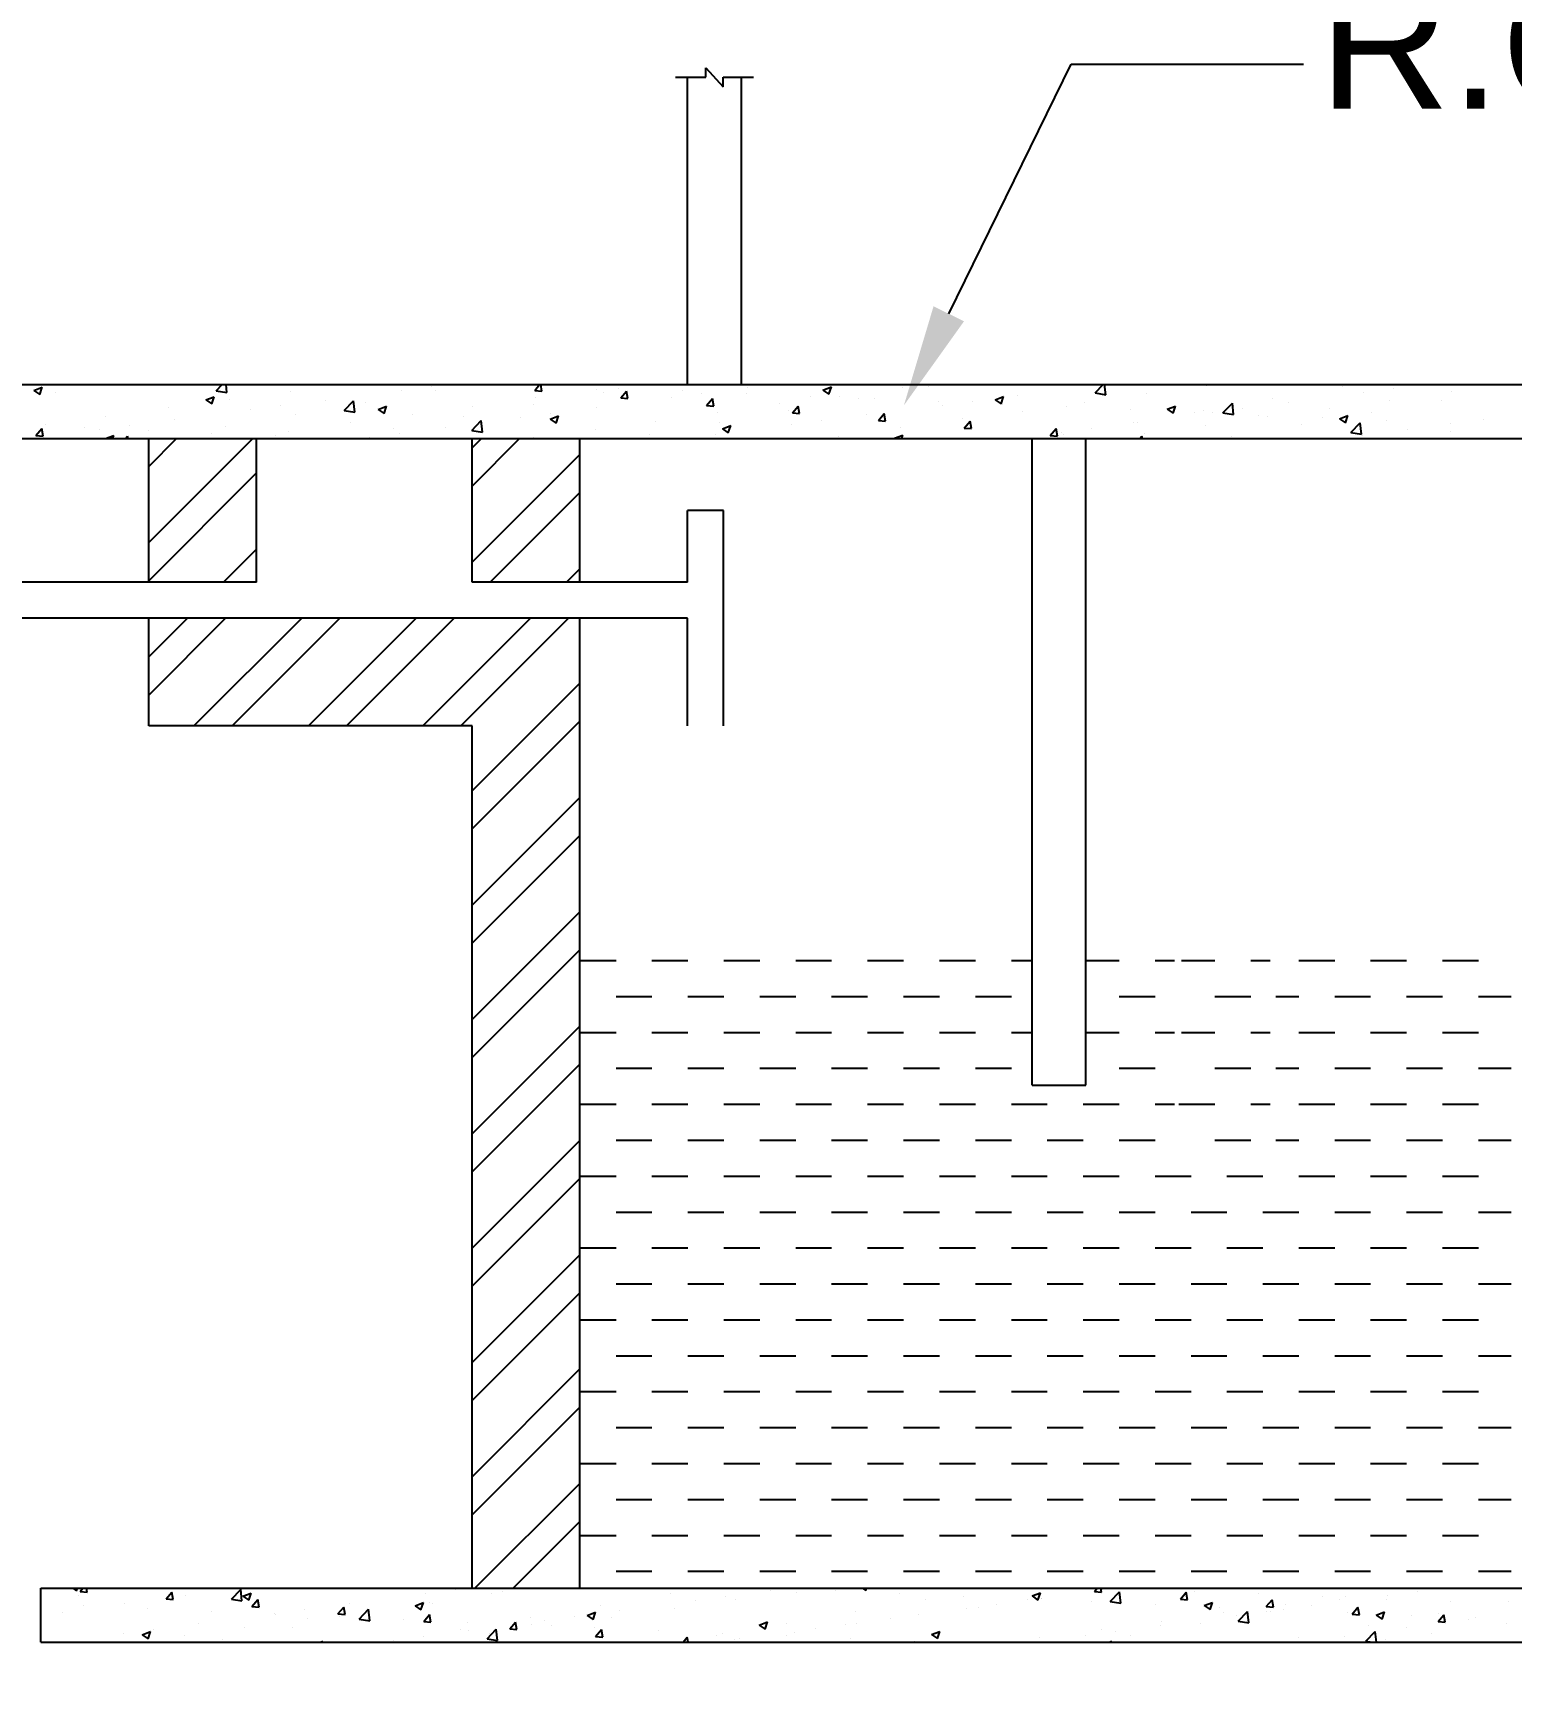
# Model space of a CAD drawing. Header units: metres. Extents: x 27 to 171, y 4 to 129.
# Drawn here: x 146.194 to 148.797, y 54.544 to 57.438 of the extents above; entities that cross this region are included whole.
import ezdxf

# ---------------------------------------------------------------- set-up
doc = ezdxf.new("R2010")
doc.units = ezdxf.units.M
doc.header["$MEASUREMENT"] = 0
doc.styles.get("Standard").update_dxf_attribs({"font": 'arial.ttf'})
doc.dimstyles.get("Standard").update_dxf_attribs({"dimtxt": 0.3, "dimasz": 0.12, "dimexe": 0.18, "dimexo": 0.0625, "dimgap": 0.09, "dimtad": 0, "dimzin": 0, "dimdsep": 46, "dimtxsty": 'Standard', "dimblk": 'OBLIQUE', "dimcen": 0.09, "dimse1": 1, "dimse2": 1, "dimadec": 0, "dimazin": 0, "dimtfac": 1, "dimtofl": 0, "dimtmove": 0, "dimatfit": 3, "dimfxl": 0, "dimtolj": 1, "dimtzin": 0, "dimarcsym": 0})

# ---------------------------------------------------------------- blocks, each defined once
blk = doc.blocks.new('_Oblique')
at = {"color": 0, "linetype": 'ByBlock', "lineweight": -2}
blk.add_line((-0.5, -0.5), (0.5, 0.5), dxfattribs=at)
blk = doc.blocks.new('*D97')
at = {"color": 0, "lineweight": -2}
for p, q in [((144.2064, 56.8185), (144.2064, 56.1927)), ((144.2064, 54.6038), (144.2064, 55.2296))]:
    blk.add_line(p, q, dxfattribs=at)
at = {"layer": 'Defpoints', "color": 0}
for p in [(144.2064, 56.8185), (146.2082, 56.8185), (146.2082, 54.6038)]:
    blk.add_point(p, dxfattribs=at)
at = {"color": 0, "lineweight": -2, "xscale": 0.12, "yscale": 0.12, "zscale": 0.12}
for p, rotation in [((144.2064, 56.8185), 90), ((144.2064, 54.6038), 270)]:
    blk.add_blockref('_Oblique', p, dxfattribs=dict(at, rotation=rotation))
at = {"color": 0, "insert": (144.2064, 55.7112), "char_height": 0.3, "attachment_point": 5, "rotation": 90}
blk.add_mtext('\\A1;2.44', dxfattribs=at)

msp = doc.modelspace()

# ---------------------------------------------------------------- linework, layer by layer
for p, q in [((147.3792, 57.3598), (147.3792, 57.3764)), ((147.3792, 57.3764), (147.4094, 57.3428)), ((147.8069, 56.9433), (148.0223, 57.3828)), ((148.0223, 57.3828), (148.4317, 57.3828)), ((147.326, 57.3598), (147.3792, 57.3598)), ((147.3471, 56.8185), (147.3471, 57.3598)), ((147.4094, 57.3428), (147.4094, 57.3598)), ((147.4094, 57.3598), (147.4631, 57.3598)), ((147.4421, 56.8185), (147.4421, 57.3598)), ((146.0184, 56.8185), (150.8273, 56.8185)), ((146.1957, 56.8084), (146.2105, 56.8141)), ((146.2062, 56.8013), (146.2105, 56.8141)), ((146.2187, 56.8185), (146.2187, 56.8185)), ((146.517, 56.8078), (146.5273, 56.8185)), ((146.5358, 56.8049), (146.5342, 56.8185)), ((146.8959, 56.8159), (146.8959, 56.8159)), ((147.0779, 56.8083), (147.0865, 56.8185)), ((147.0905, 56.8072), (147.0884, 56.8185)), ((147.1135, 56.8173), (147.1135, 56.8173)), ((147.452, 56.8133), (147.452, 56.8133)), ((147.5854, 56.8089), (147.6002, 56.8146)), ((147.5959, 56.8018), (147.6002, 56.8145)), ((147.7246, 56.8138), (147.7246, 56.8138)), ((147.7714, 56.8149), (147.7714, 56.8149)), ((148.0615, 56.8176), (148.0615, 56.8176)), ((148.0647, 56.8038), (148.0789, 56.8185)), ((148.0835, 56.8008), (148.0814, 56.8185)), ((148.2612, 56.8161), (148.2612, 56.8161)), ((148.5007, 56.8157), (148.5007, 56.8157)), ((146.1957, 56.8084), (146.2062, 56.8013)), ((146.2336, 56.8046), (146.2336, 56.8046)), ((146.4989, 56.7915), (146.5136, 56.7972)), ((146.4989, 56.7915), (146.5094, 56.7845)), ((146.5094, 56.7845), (146.5136, 56.7972)), ((146.517, 56.8078), (146.5358, 56.8049)), ((146.5405, 56.7924), (146.5405, 56.7924)), ((146.647, 56.8059), (146.647, 56.8059)), ((146.7098, 56.7914), (146.7098, 56.7914)), ((146.7421, 56.7729), (146.7585, 56.79)), ((146.7609, 56.7699), (146.7585, 56.79)), ((146.7793, 56.7872), (146.7793, 56.7872)), ((146.8431, 56.809), (146.8431, 56.809)), ((146.9023, 56.8083), (146.9023, 56.8083)), ((147.0779, 56.8083), (147.0905, 56.8072)), ((147.0784, 56.7957), (147.0784, 56.7957)), ((147.1867, 56.8105), (147.1867, 56.8105)), ((147.1989, 56.8042), (147.1989, 56.8042)), ((147.2261, 56.8125), (147.2261, 56.8125)), ((147.2292, 56.795), (147.2393, 56.8072)), ((147.2292, 56.795), (147.2418, 56.7939)), ((147.2418, 56.7939), (147.2393, 56.8072)), ((147.3193, 56.7958), (147.3193, 56.7958)), ((147.3387, 56.8077), (147.3387, 56.8077)), ((147.3721, 56.8027), (147.3721, 56.8027)), ((147.3805, 56.7818), (147.3906, 56.7939)), ((147.3931, 56.7807), (147.3906, 56.7939)), ((147.4513, 56.803), (147.4513, 56.803)), ((147.5085, 56.7845), (147.5085, 56.7845)), ((147.5639, 56.7982), (147.5639, 56.7982)), ((147.5854, 56.8089), (147.5959, 56.8018)), ((147.615, 56.798), (147.615, 56.798)), ((147.6484, 56.7937), (147.6484, 56.7937)), ((147.6765, 56.7935), (147.6765, 56.7935)), ((147.7891, 56.7887), (147.7891, 56.7887)), ((147.8484, 56.7896), (147.8484, 56.7896)), ((147.8885, 56.792), (147.9033, 56.7977)), ((147.8885, 56.792), (147.899, 56.7849)), ((147.899, 56.7849), (147.9033, 56.7977)), ((147.9283, 56.8001), (147.9283, 56.8001)), ((148.0464, 56.7878), (148.0464, 56.7878)), ((148.0647, 56.8038), (148.0835, 56.8008)), ((148.1547, 56.8026), (148.1547, 56.8026)), ((148.2898, 56.7688), (148.3063, 56.786)), ((148.3086, 56.7659), (148.3063, 56.786)), ((148.3777, 56.7946), (148.3777, 56.7946)), ((148.4046, 56.7869), (148.4046, 56.7869)), ((148.5378, 56.8044), (148.5378, 56.8044)), ((148.583, 56.7901), (148.583, 56.7901)), ((148.5906, 56.8114), (148.5906, 56.8114)), ((148.6743, 56.7905), (148.6743, 56.7905)), ((148.6926, 56.8059), (148.6926, 56.8059)), ((146.3227, 56.7617), (146.3227, 56.7617)), ((146.4322, 56.7776), (146.4322, 56.7776)), ((146.444, 56.7564), (146.444, 56.7564)), ((146.5772, 56.774), (146.5772, 56.774)), ((146.63, 56.7809), (146.63, 56.7809)), ((146.6563, 56.7661), (146.6563, 56.7661)), ((146.7421, 56.7729), (146.7609, 56.7699)), ((146.802, 56.7746), (146.8167, 56.7803)), ((146.802, 56.7746), (146.8125, 56.7676)), ((146.8125, 56.7676), (146.8167, 56.7803)), ((146.8623, 56.7664), (146.8623, 56.7664)), ((146.9529, 56.762), (146.9529, 56.762)), ((146.9688, 56.7799), (146.9688, 56.7799)), ((147.0535, 56.7608), (147.0535, 56.7608)), ((147.0759, 56.7831), (147.0759, 56.7831)), ((147.1051, 56.7577), (147.1199, 56.7634)), ((147.1051, 56.7577), (147.1156, 56.7507)), ((147.1063, 56.7677), (147.1063, 56.7677)), ((147.1156, 56.7507), (147.1199, 56.7634)), ((147.1861, 56.7783), (147.1861, 56.7783)), ((147.3805, 56.7818), (147.3931, 56.7807)), ((147.4002, 56.7696), (147.4002, 56.7696)), ((147.5254, 56.7726), (147.5254, 56.7726)), ((147.5317, 56.7686), (147.5419, 56.7807)), ((147.5317, 56.7686), (147.5443, 56.7675)), ((147.5443, 56.7675), (147.5419, 56.7807)), ((147.6624, 56.7651), (147.6624, 56.7651)), ((147.683, 56.7553), (147.6932, 56.7674)), ((147.683, 56.7553), (147.6956, 56.7542)), ((147.6956, 56.7542), (147.6932, 56.7674)), ((147.7956, 56.7826), (147.7956, 56.7826)), ((147.8303, 56.7584), (147.8303, 56.7584)), ((147.9017, 56.784), (147.9017, 56.784)), ((147.9368, 56.7719), (147.9368, 56.7719)), ((148.0143, 56.7792), (148.0143, 56.7792)), ((148.1268, 56.7744), (148.1268, 56.7744)), ((148.1917, 56.7751), (148.2064, 56.7808)), ((148.1917, 56.7751), (148.2021, 56.768)), ((148.2022, 56.768), (148.2064, 56.7808)), ((148.2394, 56.7697), (148.2394, 56.7697)), ((148.2547, 56.7735), (148.2547, 56.7735)), ((148.2719, 56.7694), (148.2719, 56.7694)), ((148.2898, 56.7688), (148.3086, 56.7659)), ((148.3247, 56.7764), (148.3247, 56.7764)), ((148.352, 56.7649), (148.352, 56.7649)), ((148.3682, 56.7617), (148.3682, 56.7617)), ((148.4646, 56.7602), (148.4646, 56.7602)), ((148.4765, 56.7766), (148.4765, 56.7766)), ((148.4948, 56.7582), (148.5095, 56.7639)), ((148.4948, 56.7582), (148.5053, 56.7511)), ((148.5053, 56.7511), (148.5095, 56.7639)), ((148.5513, 56.7694), (148.5513, 56.7694)), ((148.5772, 56.7554), (148.5772, 56.7554)), ((148.7482, 56.7563), (148.7482, 56.7563)), ((146.1995, 56.729), (146.2096, 56.7412)), ((146.1995, 56.729), (146.2121, 56.7279)), ((146.2121, 56.7279), (146.2096, 56.7411)), ((146.2161, 56.7482), (146.2161, 56.7482)), ((146.2843, 56.7428), (146.2843, 56.7428)), ((146.3113, 56.739), (146.3113, 56.739)), ((146.3218, 56.7236), (146.3364, 56.7292)), ((146.3345, 56.7236), (146.3364, 56.7292)), ((146.3573, 56.7236), (146.3609, 56.7279)), ((146.3617, 56.7236), (146.3609, 56.7279)), ((146.3641, 56.7459), (146.3641, 56.7459)), ((146.3969, 56.738), (146.3969, 56.738)), ((146.5095, 56.7333), (146.5095, 56.7333)), ((146.5333, 56.7449), (146.5333, 56.7449)), ((146.6221, 56.7285), (146.6221, 56.7285)), ((146.6445, 56.7357), (146.6445, 56.7357)), ((146.754, 56.7515), (146.754, 56.7515)), ((146.8298, 56.7409), (146.8298, 56.7409)), ((146.8404, 56.7327), (146.8404, 56.7327)), ((146.9202, 56.7432), (146.9202, 56.7432)), ((146.9672, 56.7379), (146.9836, 56.7551)), ((146.9672, 56.7379), (146.986, 56.735)), ((146.986, 56.735), (146.9836, 56.7551)), ((147.1841, 56.7403), (147.1841, 56.7403)), ((147.2794, 56.7304), (147.2794, 56.7304)), ((147.2907, 56.7538), (147.2907, 56.7538)), ((147.3965, 56.7301), (147.3965, 56.7301)), ((147.4024, 56.7515), (147.4024, 56.7515)), ((147.4082, 56.7409), (147.423, 56.7465)), ((147.4082, 56.7409), (147.4187, 56.7338)), ((147.4187, 56.7338), (147.423, 56.7465)), ((147.5297, 56.7476), (147.5297, 56.7476)), ((147.5825, 56.7546), (147.5825, 56.7546)), ((147.6125, 56.7278), (147.6125, 56.7278)), ((147.7113, 56.724), (147.7261, 56.7296)), ((147.722, 56.7436), (147.722, 56.7436)), ((147.7241, 56.7236), (147.7261, 56.7296)), ((147.8343, 56.7421), (147.8445, 56.7542)), ((147.8343, 56.7421), (147.8469, 56.741)), ((147.8469, 56.741), (147.8445, 56.7542)), ((147.9856, 56.7289), (147.9958, 56.741)), ((147.9856, 56.7289), (147.9982, 56.7278)), ((147.9982, 56.7278), (147.9958, 56.741)), ((148.006, 56.7344), (148.006, 56.7344)), ((148.0087, 56.7312), (148.0087, 56.7312)), ((148.0588, 56.7414), (148.0588, 56.7414)), ((148.1317, 56.7523), (148.1317, 56.7523)), ((148.1387, 56.7519), (148.1387, 56.7519)), ((148.1435, 56.7236), (148.147, 56.7277)), ((148.1478, 56.7236), (148.147, 56.7277)), ((148.1521, 56.7324), (148.1521, 56.7324)), ((148.2587, 56.7459), (148.2587, 56.7459)), ((148.3053, 56.7272), (148.3053, 56.7272)), ((148.4283, 56.7483), (148.4283, 56.7483)), ((148.5149, 56.7339), (148.5314, 56.7511)), ((148.5149, 56.7339), (148.5337, 56.731)), ((148.5337, 56.731), (148.5314, 56.7511)), ((148.5351, 56.7282), (148.5351, 56.7282)), ((148.615, 56.7387), (148.615, 56.7387)), ((148.6898, 56.7507), (148.6898, 56.7507)), ((148.69, 56.7357), (148.69, 56.7357)), ((146.0184, 56.7236), (150.8273, 56.7236)), ((146.398, 56.4705), (146.398, 56.7236)), ((146.398, 56.5402), (146.5814, 56.7236)), ((146.398, 56.6745), (146.4471, 56.7236)), ((146.4103, 56.7238), (146.4103, 56.7238)), ((146.5878, 56.4705), (146.5878, 56.7236)), ((146.7347, 56.7238), (146.7347, 56.7238)), ((146.7876, 56.7258), (146.7876, 56.7258)), ((146.9675, 56.4705), (146.9675, 56.7236)), ((146.9675, 56.707), (146.984, 56.7236)), ((146.9675, 56.6399), (147.0512, 56.7236)), ((147.0758, 56.7255), (147.0758, 56.7255)), ((147.1573, 56.4705), (147.1573, 56.7236)), ((147.7113, 56.724), (147.7119, 56.7236)), ((147.9535, 55.5846), (147.9535, 56.7236)), ((148.0484, 55.5846), (148.0484, 56.7236)), ((146.9675, 56.5057), (147.1573, 56.6955)), ((146.398, 56.4731), (146.5878, 56.6629)), ((146.9994, 56.4705), (147.1573, 56.6284)), ((147.3471, 56.4705), (147.3471, 56.597)), ((147.4104, 56.597), (147.3471, 56.597)), ((147.4104, 56.2174), (147.4104, 56.597)), ((146.5296, 56.4705), (146.5878, 56.5287)), ((146.5878, 56.4705), (145.6387, 56.4705)), ((147.3471, 56.4705), (146.9675, 56.4705)), ((147.1336, 56.4705), (147.1573, 56.4942)), ((147.3471, 56.4072), (145.6387, 56.4072)), ((146.398, 56.2174), (146.398, 56.4072)), ((146.398, 56.3389), (146.4663, 56.4072)), ((146.398, 56.2718), (146.5334, 56.4072)), ((146.4778, 56.2174), (146.6677, 56.4072)), ((146.5449, 56.2174), (146.7348, 56.4072)), ((146.6792, 56.2174), (146.869, 56.4072)), ((146.7463, 56.2174), (146.9361, 56.4072)), ((146.8805, 56.2174), (147.0703, 56.4072)), ((146.9476, 56.2174), (147.1375, 56.4072)), ((147.1573, 54.6988), (147.1573, 56.4072)), ((147.3471, 56.2174), (147.3471, 56.4072)), ((146.9675, 56.103), (147.1573, 56.2928)), ((146.9675, 56.2174), (146.398, 56.2174)), ((146.9675, 56.0359), (147.1573, 56.2257)), ((146.9675, 54.6988), (146.9675, 56.2174)), ((146.9675, 55.9017), (147.1573, 56.0915)), ((146.9675, 55.8345), (147.1573, 56.0244)), ((146.9675, 55.7003), (147.1573, 55.8901)), ((146.9675, 55.6332), (147.1573, 55.823)), ((147.1578, 55.8042), (147.2211, 55.8042)), ((147.2843, 55.8042), (147.3476, 55.8042)), ((147.4109, 55.8042), (147.4742, 55.8042)), ((147.5374, 55.8042), (147.6007, 55.8042)), ((147.664, 55.8042), (147.7273, 55.8042)), ((147.7905, 55.8042), (147.8538, 55.8042)), ((147.9171, 55.8042), (147.9535, 55.8042)), ((148.0484, 55.8042), (148.1069, 55.8042)), ((148.1702, 55.8042), (148.2045, 55.8042)), ((148.2169, 55.8042), (148.2754, 55.8042)), ((148.3386, 55.8042), (148.373, 55.8042)), ((148.4233, 55.8042), (148.4866, 55.8042)), ((148.5498, 55.8042), (148.6131, 55.8042)), ((148.6764, 55.8042), (148.7397, 55.8042)), ((147.1573, 55.7409), (147.1578, 55.7409)), ((147.2211, 55.7409), (147.2843, 55.7409)), ((147.3476, 55.7409), (147.4109, 55.7409)), ((147.4742, 55.7409), (147.5374, 55.7409)), ((147.6007, 55.7409), (147.664, 55.7409)), ((147.7273, 55.7409), (147.7905, 55.7409)), ((147.8538, 55.7409), (147.9171, 55.7409)), ((148.1069, 55.7409), (148.1702, 55.7409)), ((148.2754, 55.7409), (148.3386, 55.7409)), ((148.3828, 55.7409), (148.4233, 55.7409)), ((148.4866, 55.7409), (148.5498, 55.7409)), ((148.6131, 55.7409), (148.6764, 55.7409)), ((148.7397, 55.7409), (148.7972, 55.7409)), ((146.9675, 55.499), (147.1573, 55.6888)), ((147.1578, 55.6776), (147.2211, 55.6776)), ((147.2843, 55.6776), (147.3476, 55.6776)), ((147.4109, 55.6776), (147.4742, 55.6776)), ((147.5374, 55.6776), (147.6007, 55.6776)), ((147.664, 55.6776), (147.7273, 55.6776)), ((147.7905, 55.6776), (147.8538, 55.6776)), ((147.9171, 55.6776), (147.9535, 55.6776)), ((148.0484, 55.6776), (148.1069, 55.6776)), ((148.1702, 55.6776), (148.2045, 55.6776)), ((148.2169, 55.6776), (148.2754, 55.6776)), ((148.3386, 55.6776), (148.373, 55.6776)), ((148.4233, 55.6776), (148.4866, 55.6776)), ((148.5498, 55.6776), (148.6131, 55.6776)), ((148.6764, 55.6776), (148.7397, 55.6776)), ((146.9675, 55.4319), (147.1573, 55.6217)), ((147.1573, 55.6144), (147.1578, 55.6144)), ((147.2211, 55.6144), (147.2843, 55.6144)), ((147.3476, 55.6144), (147.4109, 55.6144)), ((147.4742, 55.6144), (147.5374, 55.6144)), ((147.6007, 55.6144), (147.664, 55.6144)), ((147.7273, 55.6144), (147.7905, 55.6144)), ((147.8538, 55.6144), (147.9171, 55.6144)), ((148.1069, 55.6144), (148.1702, 55.6144)), ((148.2754, 55.6144), (148.3386, 55.6144)), ((148.3828, 55.6144), (148.4233, 55.6144)), ((148.4866, 55.6144), (148.5498, 55.6144)), ((148.6131, 55.6144), (148.6764, 55.6144)), ((148.7397, 55.6144), (148.7972, 55.6144)), ((147.9535, 55.5846), (148.0484, 55.5846)), ((147.1578, 55.5511), (147.2211, 55.5511)), ((147.2843, 55.5511), (147.3476, 55.5511)), ((147.4109, 55.5511), (147.4742, 55.5511)), ((147.5374, 55.5511), (147.6007, 55.5511)), ((147.664, 55.5511), (147.7273, 55.5511)), ((147.7905, 55.5511), (147.8538, 55.5511)), ((147.9171, 55.5511), (147.9804, 55.5511)), ((148.0436, 55.5511), (148.1069, 55.5511)), ((148.1702, 55.5511), (148.2045, 55.5511)), ((148.2121, 55.5511), (148.2754, 55.5511)), ((148.3386, 55.5511), (148.373, 55.5511)), ((148.4233, 55.5511), (148.4866, 55.5511)), ((148.5498, 55.5511), (148.6131, 55.5511)), ((148.6764, 55.5511), (148.7397, 55.5511)), ((146.9675, 55.2976), (147.1573, 55.4875)), ((147.1573, 55.4878), (147.1578, 55.4878)), ((147.2211, 55.4878), (147.2843, 55.4878)), ((147.3476, 55.4878), (147.4109, 55.4878)), ((147.4742, 55.4878), (147.5374, 55.4878)), ((147.6007, 55.4878), (147.664, 55.4878)), ((147.7273, 55.4878), (147.7905, 55.4878)), ((147.8538, 55.4878), (147.9171, 55.4878)), ((147.9804, 55.4878), (148.0436, 55.4878)), ((148.1069, 55.4878), (148.1702, 55.4878)), ((148.2754, 55.4878), (148.3386, 55.4878)), ((148.3828, 55.4878), (148.4233, 55.4878)), ((148.4866, 55.4878), (148.5498, 55.4878)), ((148.6131, 55.4878), (148.6764, 55.4878)), ((148.7397, 55.4878), (148.7972, 55.4878)), ((147.1578, 55.4245), (147.2211, 55.4245)), ((147.2843, 55.4245), (147.3476, 55.4245)), ((147.4109, 55.4245), (147.4742, 55.4245)), ((147.5374, 55.4245), (147.6007, 55.4245)), ((147.664, 55.4245), (147.7273, 55.4245)), ((147.7905, 55.4245), (147.8538, 55.4245)), ((147.9171, 55.4245), (147.9804, 55.4245)), ((148.0436, 55.4245), (148.1069, 55.4245)), ((148.1702, 55.4245), (148.2335, 55.4245)), ((148.2967, 55.4245), (148.36, 55.4245)), ((148.4233, 55.4245), (148.4866, 55.4245)), ((148.5498, 55.4245), (148.6131, 55.4245)), ((148.6764, 55.4245), (148.7397, 55.4245)), ((146.9675, 55.2305), (147.1573, 55.4203)), ((147.1573, 55.3613), (147.1578, 55.3613)), ((147.2211, 55.3613), (147.2843, 55.3613)), ((147.3476, 55.3613), (147.4109, 55.3613)), ((147.4742, 55.3613), (147.5374, 55.3613)), ((147.6007, 55.3613), (147.664, 55.3613)), ((147.7273, 55.3613), (147.7905, 55.3613)), ((147.8538, 55.3613), (147.9171, 55.3613)), ((147.9804, 55.3613), (148.0436, 55.3613)), ((148.1069, 55.3613), (148.1702, 55.3613)), ((148.2335, 55.3613), (148.2967, 55.3613)), ((148.36, 55.3613), (148.4233, 55.3613)), ((148.4866, 55.3613), (148.5498, 55.3613)), ((148.6131, 55.3613), (148.6764, 55.3613)), ((148.7397, 55.3613), (148.7972, 55.3613)), ((146.9675, 55.0963), (147.1573, 55.2861)), ((147.1578, 55.298), (147.2211, 55.298)), ((147.2843, 55.298), (147.3476, 55.298)), ((147.4109, 55.298), (147.4742, 55.298)), ((147.5374, 55.298), (147.6007, 55.298)), ((147.664, 55.298), (147.7273, 55.298)), ((147.7905, 55.298), (147.8538, 55.298)), ((147.9171, 55.298), (147.9804, 55.298)), ((148.0436, 55.298), (148.1069, 55.298)), ((148.1702, 55.298), (148.2335, 55.298)), ((148.2967, 55.298), (148.36, 55.298)), ((148.4233, 55.298), (148.4866, 55.298)), ((148.5498, 55.298), (148.6131, 55.298)), ((148.6764, 55.298), (148.7397, 55.298)), ((147.1573, 55.2347), (147.1578, 55.2347)), ((147.2211, 55.2347), (147.2843, 55.2347)), ((147.3476, 55.2347), (147.4109, 55.2347)), ((147.4742, 55.2347), (147.5374, 55.2347)), ((147.6007, 55.2347), (147.664, 55.2347)), ((147.7273, 55.2347), (147.7905, 55.2347)), ((147.8538, 55.2347), (147.9171, 55.2347)), ((147.9804, 55.2347), (148.0436, 55.2347)), ((148.1069, 55.2347), (148.1702, 55.2347)), ((148.2335, 55.2347), (148.2967, 55.2347)), ((148.36, 55.2347), (148.4233, 55.2347)), ((148.4866, 55.2347), (148.5498, 55.2347)), ((148.6131, 55.2347), (148.6764, 55.2347)), ((148.7397, 55.2347), (148.7972, 55.2347)), ((146.9675, 55.0292), (147.1573, 55.219)), ((147.1578, 55.1714), (147.2211, 55.1714)), ((147.2843, 55.1714), (147.3476, 55.1714)), ((147.4109, 55.1714), (147.4742, 55.1714)), ((147.5374, 55.1714), (147.6007, 55.1714)), ((147.664, 55.1714), (147.7273, 55.1714)), ((147.7905, 55.1714), (147.8538, 55.1714)), ((147.9171, 55.1714), (147.9804, 55.1714)), ((148.0436, 55.1714), (148.1069, 55.1714)), ((148.1702, 55.1714), (148.2335, 55.1714)), ((148.2967, 55.1714), (148.36, 55.1714)), ((148.4233, 55.1714), (148.4866, 55.1714)), ((148.5498, 55.1714), (148.6131, 55.1714)), ((148.6764, 55.1714), (148.7397, 55.1714)), ((147.1573, 55.1082), (147.1578, 55.1082)), ((147.2211, 55.1082), (147.2843, 55.1082)), ((147.3476, 55.1082), (147.4109, 55.1082)), ((147.4742, 55.1082), (147.5374, 55.1082)), ((147.6007, 55.1082), (147.664, 55.1082)), ((147.7273, 55.1082), (147.7905, 55.1082)), ((147.8538, 55.1082), (147.9171, 55.1082)), ((147.9804, 55.1082), (148.0436, 55.1082)), ((148.1069, 55.1082), (148.1702, 55.1082)), ((148.2335, 55.1082), (148.2967, 55.1082)), ((148.36, 55.1082), (148.4233, 55.1082)), ((148.4866, 55.1082), (148.5498, 55.1082)), ((148.6131, 55.1082), (148.6764, 55.1082)), ((148.7397, 55.1082), (148.7972, 55.1082)), ((146.9675, 54.895), (147.1573, 55.0848)), ((147.1578, 55.0449), (147.2211, 55.0449)), ((147.2843, 55.0449), (147.3476, 55.0449)), ((147.4109, 55.0449), (147.4742, 55.0449)), ((147.5374, 55.0449), (147.6007, 55.0449)), ((147.664, 55.0449), (147.7273, 55.0449)), ((147.7905, 55.0449), (147.8538, 55.0449)), ((147.9171, 55.0449), (147.9804, 55.0449)), ((148.0436, 55.0449), (148.1069, 55.0449)), ((148.1702, 55.0449), (148.2335, 55.0449)), ((148.2967, 55.0449), (148.36, 55.0449)), ((148.4233, 55.0449), (148.4866, 55.0449)), ((148.5498, 55.0449), (148.6131, 55.0449)), ((148.6764, 55.0449), (148.7397, 55.0449)), ((146.9675, 54.8278), (147.1573, 55.0177)), ((147.1573, 54.9816), (147.1578, 54.9816)), ((147.2211, 54.9816), (147.2843, 54.9816)), ((147.3476, 54.9816), (147.4109, 54.9816)), ((147.4742, 54.9816), (147.5374, 54.9816)), ((147.6007, 54.9816), (147.664, 54.9816)), ((147.7273, 54.9816), (147.7905, 54.9816)), ((147.8538, 54.9816), (147.9171, 54.9816)), ((147.9804, 54.9816), (148.0436, 54.9816)), ((148.1069, 54.9816), (148.1702, 54.9816)), ((148.2335, 54.9816), (148.2967, 54.9816)), ((148.36, 54.9816), (148.4233, 54.9816)), ((148.4866, 54.9816), (148.5498, 54.9816)), ((148.6131, 54.9816), (148.6764, 54.9816)), ((148.7397, 54.9816), (148.7972, 54.9816)), ((147.1578, 54.9183), (147.2211, 54.9183)), ((147.2843, 54.9183), (147.3476, 54.9183)), ((147.4109, 54.9183), (147.4742, 54.9183)), ((147.5374, 54.9183), (147.6007, 54.9183)), ((147.664, 54.9183), (147.7273, 54.9183)), ((147.7905, 54.9183), (147.8538, 54.9183)), ((147.9171, 54.9183), (147.9804, 54.9183)), ((148.0436, 54.9183), (148.1069, 54.9183)), ((148.1702, 54.9183), (148.2335, 54.9183)), ((148.2967, 54.9183), (148.36, 54.9183)), ((148.4233, 54.9183), (148.4866, 54.9183)), ((148.5498, 54.9183), (148.6131, 54.9183)), ((148.6764, 54.9183), (148.7397, 54.9183)), ((146.9726, 54.6988), (147.1573, 54.8834)), ((147.1573, 54.8551), (147.1578, 54.8551)), ((147.2211, 54.8551), (147.2843, 54.8551)), ((147.3476, 54.8551), (147.4109, 54.8551)), ((147.4742, 54.8551), (147.5374, 54.8551)), ((147.6007, 54.8551), (147.664, 54.8551)), ((147.7273, 54.8551), (147.7905, 54.8551)), ((147.8538, 54.8551), (147.9171, 54.8551)), ((147.9804, 54.8551), (148.0436, 54.8551)), ((148.1069, 54.8551), (148.1702, 54.8551)), ((148.2335, 54.8551), (148.2967, 54.8551)), ((148.36, 54.8551), (148.4233, 54.8551)), ((148.4866, 54.8551), (148.5498, 54.8551)), ((148.6131, 54.8551), (148.6764, 54.8551)), ((148.7397, 54.8551), (148.7972, 54.8551)), ((147.0397, 54.6988), (147.1573, 54.8163)), ((147.1578, 54.7918), (147.2211, 54.7918)), ((147.2843, 54.7918), (147.3476, 54.7918)), ((147.4109, 54.7918), (147.4742, 54.7918)), ((147.5374, 54.7918), (147.6007, 54.7918)), ((147.664, 54.7918), (147.7273, 54.7918)), ((147.7905, 54.7918), (147.8538, 54.7918)), ((147.9171, 54.7918), (147.9804, 54.7918)), ((148.0436, 54.7918), (148.1069, 54.7918)), ((148.1702, 54.7918), (148.2335, 54.7918)), ((148.2967, 54.7918), (148.36, 54.7918)), ((148.4233, 54.7918), (148.4866, 54.7918)), ((148.5498, 54.7918), (148.6131, 54.7918)), ((148.6764, 54.7918), (148.7397, 54.7918)), ((147.1573, 54.7285), (147.1578, 54.7285)), ((147.2211, 54.7285), (147.2843, 54.7285)), ((147.3476, 54.7285), (147.4109, 54.7285)), ((147.4742, 54.7285), (147.5374, 54.7285)), ((147.6007, 54.7285), (147.664, 54.7285)), ((147.7273, 54.7285), (147.7905, 54.7285)), ((147.8538, 54.7285), (147.9171, 54.7285)), ((147.9804, 54.7285), (148.0436, 54.7285)), ((148.1069, 54.7285), (148.1702, 54.7285)), ((148.2335, 54.7285), (148.2967, 54.7285)), ((148.36, 54.7285), (148.4233, 54.7285)), ((148.4866, 54.7285), (148.5498, 54.7285)), ((148.6131, 54.7285), (148.6764, 54.7285)), ((148.7397, 54.7285), (148.7972, 54.7285)), ((146.2082, 54.6988), (150.6375, 54.6988)), ((146.2082, 54.6038), (146.2082, 54.6988)), ((146.2646, 54.6988), (146.2712, 54.6943)), ((146.2712, 54.6943), (146.2727, 54.6988)), ((146.2753, 54.6854), (146.2753, 54.6854)), ((146.2773, 54.693), (146.2821, 54.6988)), ((146.2773, 54.693), (146.2899, 54.6919)), ((146.2899, 54.6919), (146.2887, 54.6988)), ((146.291, 54.6919), (146.291, 54.6919)), ((146.4286, 54.6798), (146.4388, 54.6919)), ((146.4286, 54.6798), (146.4412, 54.6787)), ((146.4412, 54.6787), (146.4388, 54.6919)), ((146.4636, 54.686), (146.4636, 54.686)), ((146.5436, 54.6793), (146.56, 54.6965)), ((146.5436, 54.6793), (146.5623, 54.6764)), ((146.5623, 54.6764), (146.56, 54.6965)), ((146.5638, 54.6845), (146.5786, 54.6902)), ((146.5638, 54.6845), (146.5743, 54.6774)), ((146.5743, 54.6774), (146.5786, 54.6902)), ((146.5799, 54.6666), (146.5901, 54.6787)), ((146.5925, 54.6655), (146.5901, 54.6787)), ((146.7516, 54.6722), (146.7516, 54.6722)), ((146.867, 54.6676), (146.8817, 54.6733)), ((146.8774, 54.6605), (146.8817, 54.6733)), ((146.8848, 54.6897), (146.8848, 54.6897)), ((146.8919, 54.6735), (146.8919, 54.6735)), ((146.8973, 54.6716), (146.8973, 54.6716)), ((146.9376, 54.6967), (146.9376, 54.6967)), ((147.0014, 54.6893), (147.0014, 54.6893)), ((147.0203, 54.6927), (147.0203, 54.6927)), ((147.3169, 54.6887), (147.3169, 54.6887)), ((147.3611, 54.6765), (147.3611, 54.6765)), ((147.4139, 54.6835), (147.4139, 54.6835)), ((147.4316, 54.6781), (147.4316, 54.6781)), ((147.4937, 54.694), (147.4937, 54.694)), ((147.4955, 54.6987), (147.4955, 54.6987)), ((147.5381, 54.6916), (147.5381, 54.6916)), ((147.6081, 54.6939), (147.6081, 54.6939)), ((147.655, 54.6988), (147.6609, 54.6948)), ((147.6609, 54.6948), (147.6622, 54.6988)), ((147.7207, 54.6892), (147.7207, 54.6892)), ((147.7665, 54.6782), (147.7665, 54.6782)), ((147.8333, 54.6844), (147.8333, 54.6844)), ((147.9459, 54.6796), (147.9459, 54.6796)), ((147.9535, 54.685), (147.9683, 54.6906)), ((147.9535, 54.685), (147.964, 54.6779)), ((147.964, 54.6779), (147.9683, 54.6906)), ((147.9694, 54.6814), (147.9694, 54.6814)), ((147.97, 54.6808), (147.97, 54.6808)), ((148.0585, 54.6749), (148.0585, 54.6749)), ((148.0635, 54.6929), (148.0684, 54.6988)), ((148.0635, 54.6929), (148.0761, 54.6918)), ((148.0761, 54.6918), (148.0748, 54.6988)), ((148.0777, 54.6962), (148.0777, 54.6962)), ((148.0913, 54.6753), (148.1077, 54.6925)), ((148.0913, 54.6753), (148.1101, 54.6724)), ((148.1032, 54.6984), (148.1032, 54.6984)), ((148.1101, 54.6724), (148.1077, 54.6925)), ((148.1266, 54.6985), (148.1266, 54.6985)), ((148.2147, 54.6796), (148.2249, 54.6918)), ((148.2147, 54.6796), (148.2274, 54.6785)), ((148.2274, 54.6785), (148.2249, 54.6917)), ((148.2392, 54.6937), (148.2392, 54.6937)), ((148.2566, 54.6681), (148.2714, 54.6738)), ((148.2671, 54.661), (148.2714, 54.6738)), ((148.3518, 54.689), (148.3518, 54.689)), ((148.366, 54.6664), (148.3762, 54.6785)), ((148.3786, 54.6653), (148.3762, 54.6785)), ((148.4644, 54.6842), (148.4644, 54.6842)), ((148.4958, 54.679), (148.4958, 54.679)), ((148.5061, 54.6837), (148.5061, 54.6837)), ((148.577, 54.6794), (148.577, 54.6794)), ((148.5795, 54.6852), (148.5795, 54.6852)), ((148.6323, 54.6921), (148.6323, 54.6921)), ((148.6896, 54.6747), (148.6896, 54.6747)), ((148.7923, 54.6749), (148.7923, 54.6749)), ((146.2457, 54.6553), (146.2457, 54.6553)), ((146.2832, 54.6674), (146.2832, 54.6674)), ((146.3553, 54.6712), (146.3553, 54.6712)), ((146.3958, 54.6626), (146.3958, 54.6626)), ((146.5083, 54.6579), (146.5083, 54.6579)), ((146.5799, 54.6666), (146.5925, 54.6655)), ((146.6189, 54.6547), (146.6189, 54.6547)), ((146.6209, 54.6531), (146.6209, 54.6531)), ((146.6717, 54.6617), (146.6717, 54.6617)), ((146.6771, 54.6451), (146.6771, 54.6451)), ((146.7312, 54.6533), (146.7414, 54.6655)), ((146.7312, 54.6533), (146.7438, 54.6522)), ((146.7335, 54.6483), (146.7335, 54.6483)), ((146.7438, 54.6522), (146.7414, 54.6655)), ((146.7687, 54.6444), (146.7851, 54.6616)), ((146.7687, 54.6444), (146.7874, 54.6415)), ((146.7743, 54.6505), (146.7743, 54.6505)), ((146.7874, 54.6415), (146.7851, 54.6616)), ((146.7854, 54.66), (146.7854, 54.66)), ((146.8461, 54.6436), (146.8461, 54.6436)), ((146.867, 54.6676), (146.8774, 54.6605)), ((146.8825, 54.6401), (146.8926, 54.6522)), ((146.8951, 54.639), (146.8926, 54.6522)), ((147.0709, 54.6464), (147.0709, 54.6464)), ((147.148, 54.6485), (147.148, 54.6485)), ((147.1701, 54.6507), (147.1848, 54.6564)), ((147.1701, 54.6507), (147.1806, 54.6437)), ((147.1806, 54.6437), (147.1848, 54.6564)), ((147.1939, 54.6675), (147.1939, 54.6675)), ((147.2137, 54.6474), (147.2137, 54.6474)), ((147.2279, 54.659), (147.2279, 54.659)), ((147.3233, 54.6632), (147.3233, 54.6632)), ((147.6435, 54.6571), (147.6435, 54.6571)), ((147.7041, 54.6458), (147.7041, 54.6458)), ((147.7534, 54.652), (147.7534, 54.652)), ((147.8373, 54.6634), (147.8373, 54.6634)), ((147.8599, 54.6655), (147.8599, 54.6655)), ((147.8901, 54.6703), (147.8901, 54.6703)), ((148.1711, 54.6701), (148.1711, 54.6701)), ((148.2566, 54.6681), (148.2671, 54.661)), ((148.2837, 54.6654), (148.2837, 54.6654)), ((148.2913, 54.6553), (148.2913, 54.6553)), ((148.3136, 54.6502), (148.3136, 54.6502)), ((148.3164, 54.6404), (148.3328, 54.6575)), ((148.3352, 54.6375), (148.3328, 54.6575)), ((148.366, 54.6664), (148.3786, 54.6653)), ((148.3664, 54.6571), (148.3664, 54.6571)), ((148.3728, 54.6579), (148.3728, 54.6579)), ((148.3963, 54.6606), (148.3963, 54.6606)), ((148.3996, 54.6702), (148.3996, 54.6702)), ((148.4463, 54.6677), (148.4463, 54.6677)), ((148.5089, 54.6559), (148.5089, 54.6559)), ((148.5173, 54.6532), (148.5275, 54.6653)), ((148.5173, 54.6532), (148.5299, 54.6521)), ((148.5299, 54.6521), (148.5275, 54.6653)), ((148.5598, 54.6512), (148.5745, 54.6569)), ((148.5598, 54.6512), (148.5702, 54.6441)), ((148.5702, 54.6441), (148.5745, 54.6569)), ((148.6214, 54.6511), (148.6214, 54.6511)), ((148.6686, 54.6399), (148.6788, 54.652)), ((148.6693, 54.6538), (148.6693, 54.6538)), ((148.6812, 54.6388), (148.6788, 54.652)), ((148.7214, 54.6441), (148.7214, 54.6441)), ((148.734, 54.6463), (148.734, 54.6463)), ((146.353, 54.6197), (146.353, 54.6197)), ((146.3866, 54.6165), (146.4014, 54.6222)), ((146.3866, 54.6165), (146.3971, 54.6094)), ((146.3971, 54.6094), (146.4014, 54.6222)), ((146.4058, 54.6267), (146.4058, 54.6267)), ((146.461, 54.6158), (146.461, 54.6158)), ((146.4857, 54.6372), (146.4857, 54.6372)), ((146.5675, 54.6293), (146.5675, 54.6293)), ((146.6513, 54.6294), (146.6513, 54.6294)), ((146.8821, 54.6135), (146.8821, 54.6135)), ((146.8825, 54.6401), (146.8951, 54.639)), ((146.9479, 54.6253), (146.9479, 54.6253)), ((146.9587, 54.6388), (146.9587, 54.6388)), ((146.962, 54.624), (146.962, 54.624)), ((146.9938, 54.6095), (147.0102, 54.6266)), ((146.9989, 54.6191), (146.9989, 54.6191)), ((147.0125, 54.6066), (147.0102, 54.6266)), ((147.0338, 54.6269), (147.0439, 54.639)), ((147.0338, 54.6269), (147.0464, 54.6258)), ((147.0464, 54.6258), (147.0439, 54.639)), ((147.0713, 54.6341), (147.0713, 54.6341)), ((147.0952, 54.6415), (147.0952, 54.6415)), ((147.1072, 54.6339), (147.1072, 54.6339)), ((147.1839, 54.6293), (147.1839, 54.6293)), ((147.185, 54.6136), (147.1952, 54.6258)), ((147.185, 54.6136), (147.1976, 54.6125)), ((147.1976, 54.6125), (147.1952, 54.6257)), ((147.2965, 54.6246), (147.2965, 54.6246)), ((147.3974, 54.6148), (147.3974, 54.6148)), ((147.4091, 54.6198), (147.4091, 54.6198)), ((147.4732, 54.6338), (147.488, 54.6395)), ((147.4732, 54.6338), (147.4837, 54.6268)), ((147.4837, 54.6268), (147.488, 54.6395)), ((147.5204, 54.636), (147.5204, 54.636)), ((147.5217, 54.615), (147.5217, 54.615)), ((147.5355, 54.6214), (147.5355, 54.6214)), ((147.5715, 54.6284), (147.5715, 54.6284)), ((147.6243, 54.6353), (147.6243, 54.6353)), ((147.6451, 54.6372), (147.6451, 54.6372)), ((147.7763, 54.6169), (147.7911, 54.6226)), ((147.7763, 54.6169), (147.7868, 54.6099)), ((147.7868, 54.6099), (147.7911, 54.6226)), ((148.0477, 54.6152), (148.0477, 54.6152)), ((148.0752, 54.626), (148.0752, 54.626)), ((148.1005, 54.6221), (148.1005, 54.6221)), ((148.1268, 54.6157), (148.1268, 54.6157)), ((148.1804, 54.6326), (148.1804, 54.6326)), ((148.1817, 54.6395), (148.1817, 54.6395)), ((148.2498, 54.6368), (148.2498, 54.6368)), ((148.3164, 54.6404), (148.3352, 54.6375)), ((148.5415, 54.6055), (148.5579, 54.6226)), ((148.5463, 54.6327), (148.5463, 54.6327)), ((148.5601, 54.6038), (148.5579, 54.6226)), ((148.6131, 54.6293), (148.6131, 54.6293)), ((148.6567, 54.6195), (148.6567, 54.6195)), ((148.6686, 54.6399), (148.6812, 54.6388)), ((148.7899, 54.637), (148.7899, 54.637)), ((146.2082, 54.6038), (150.6375, 54.6038)), ((146.5283, 54.6083), (146.5283, 54.6083)), ((146.7008, 54.6038), (146.7045, 54.6053)), ((146.704, 54.6038), (146.7045, 54.6053)), ((146.8249, 54.6042), (146.8249, 54.6042)), ((146.8293, 54.6065), (146.8293, 54.6065)), ((146.9938, 54.6095), (147.0125, 54.6066)), ((147.3392, 54.6038), (147.3465, 54.6125)), ((147.3481, 54.6038), (147.3465, 54.6125)), ((147.429, 54.6079), (147.429, 54.6079)), ((147.4383, 54.6108), (147.4383, 54.6108)), ((147.6343, 54.6103), (147.6343, 54.6103)), ((147.7469, 54.6055), (147.7469, 54.6055)), ((147.9669, 54.6111), (147.9669, 54.6111)), ((148.0893, 54.6038), (148.0942, 54.6057)), ((148.0936, 54.6038), (148.0942, 54.6057)), ((148.4233, 54.6116), (148.4233, 54.6116)), ((148.5035, 54.6135), (148.5035, 54.6135)), ((148.5415, 54.6055), (148.5523, 54.6038)), ((148.5768, 54.609), (148.5768, 54.609))]:
    msp.add_line(p, q)
msp.add_solid([(147.8338, 56.9301), (147.728, 56.7821), (147.7801, 56.9564)])

# ---------------------------------------------------------------- texts
msp.add_text('R.C.C.COVER', height=0.23).set_placement((148.4581, 57.3043))

# ---------------------------------------------------------------- dimensions: what is measured, and where the dimension line sits
dim = msp.add_linear_dim(base=(144.2064, 56.8185), p1=(146.2082, 54.6038), p2=(146.2082, 56.8185), angle=90, text='2.44', dimstyle='Standard', override={"dimpost": '\\X'})
dim.commit()
dim.dimension.update_dxf_attribs({"geometry": '*D97', "text_midpoint": (144.2064, 55.7112)})

doc.saveas('drawing.dxf')
